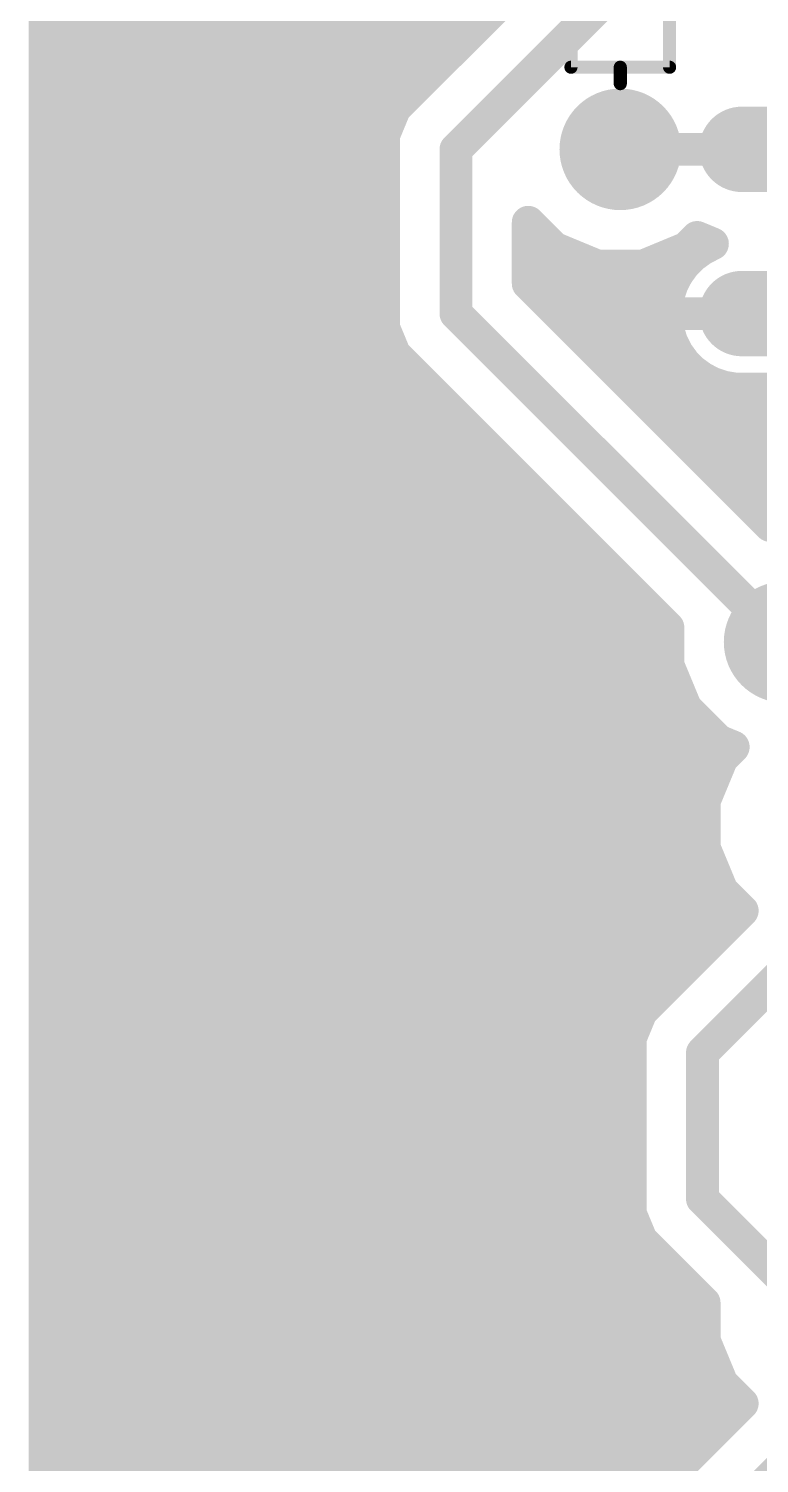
# Model space of a CAD drawing. Extents: x -1 to 30.7, y -1 to 60.6.
# Drawn here: x -0.25 to 11.04, y 26.67 to 48.86 of the extents above; entities that cross this region are included whole.
import ezdxf

# ---------------------------------------------------------------- set-up
doc = ezdxf.new("R2010")
doc.units = 0
for name, color, linetype in [('16', 175, 'CONTINUOUS'), ('17', 82, 'CONTINUOUS'), ('20', 30, 'CONTINUOUS'), ('21', 253, 'CONTINUOUS')]:
    doc.layers.add(name, color=color, linetype=linetype)

# ---------------------------------------------------------------- blocks, each defined once
blk = doc.blocks.new('LONGP100')
at = {"const_width": 1}
blk.add_lwpolyline([(-0.5, 0), (0.5, 0)], dxfattribs=at)
at = {"const_width": 0.5}
for points in [[(-0.5, 0.25, 1), (-0.5, -0.25)], [(0.5, -0.25, 1), (0.5, 0.25)]]:
    blk.add_lwpolyline(points, format="xyb", dxfattribs=at)
blk = doc.blocks.new('ROUNDP')
at = {"const_width": 0.5}
blk.add_lwpolyline([(0, -0.25, 1), (0, 0.25, 1), (0, -0.25)], format="xyb", dxfattribs=at)

msp = doc.modelspace()

# ---------------------------------------------------------------- linework, layer by layer
at = {"layer": '16', "const_width": 0.508}
for points in [[(0, 6.1042), (0, 59.69)], [(8.2569, 50.4775), (5.7169, 47.9375)], [(8.89, 49.53), (6.35, 46.99)], [(0, 48.768), (6.5475, 48.768)], [(0, 48.26), (6.0395, 48.26)], [(5.7169, 47.9375), (5.4025, 47.6231)], [(0, 47.752), (5.5315, 47.752)], [(5.4025, 47.6231), (5.2324, 47.2123)], [(0, 47.244), (5.2455, 47.244)], [(5.2324, 47.2123), (5.2324, 44.2277)], [(6.35, 46.99), (6.35, 44.45)], [(8.89, 46.99), (11.43, 46.99)], [(0, 46.736), (5.2324, 46.736)], [(0, 46.228), (5.2324, 46.228)], [(0, 45.72), (5.2324, 45.72)], [(7.4676, 44.9129), (7.4676, 45.862)], [(7.4676, 45.862), (7.8685, 45.4612)], [(7.4676, 45.72), (7.6096, 45.72)], [(7.8685, 45.4612), (8.5313, 45.1866)], [(9.2487, 45.1866), (9.9115, 45.4612)], [(9.9115, 45.4612), (10.0775, 45.6271)], [(10.1572, 45.4493), (10.0084, 45.3412)], [(10.0775, 45.6271), (10.314, 45.5292)], [(10.314, 45.5292), (10.1572, 45.4493)], [(10.0084, 45.3412), (9.8784, 45.2112)], [(0, 45.212), (5.2324, 45.212)], [(7.4676, 45.212), (8.47, 45.212)], [(8.5313, 45.1866), (9.2487, 45.1866)], [(9.31, 45.212), (9.8792, 45.212)], [(9.7703, 45.0624), (9.6868, 44.8985)], [(9.8784, 45.2112), (9.7703, 45.0624)], [(11.2071, 41.1734), (7.4676, 44.9129)], [(9.6868, 44.8985), (9.63, 44.7236)], [(0, 44.704), (5.2324, 44.704)], [(7.6765, 44.704), (9.6269, 44.704)], [(9.63, 44.7236), (9.6012, 44.542)], [(6.35, 44.45), (11.43, 39.37)], [(9.6012, 44.542), (9.6012, 44.45)], [(9.6012, 44.45), (11.43, 44.45)], [(11.43, 44.45), (9.6012, 44.45)], [(9.6012, 44.45), (9.6012, 44.358)], [(9.6012, 44.358), (9.63, 44.1764)], [(0, 44.196), (5.2455, 44.196)], [(5.2324, 44.2277), (5.4025, 43.8169)], [(8.1845, 44.196), (9.6269, 44.196)], [(9.63, 44.1764), (9.6868, 44.0015)], [(9.6868, 44.0015), (9.7703, 43.8376)], [(0, 43.688), (5.5315, 43.688)], [(5.4025, 43.8169), (9.6266, 39.5929)], [(8.6925, 43.688), (9.8792, 43.688)], [(9.7703, 43.8376), (9.8784, 43.6888)], [(9.8784, 43.6888), (10.0084, 43.5588)], [(10.0084, 43.5588), (10.1572, 43.4507)], [(10.1572, 43.4507), (10.3211, 43.3672)], [(10.3211, 43.3672), (10.496, 43.3104)], [(10.496, 43.3104), (10.6776, 43.2816)], [(10.6776, 43.2816), (11.43, 43.2816)], [(0, 43.18), (6.0395, 43.18)], [(9.2005, 43.18), (14.5435, 43.18)], [(0, 42.672), (6.5475, 42.672)], [(9.7085, 42.672), (14.0041, 42.672)], [(0, 42.164), (7.0555, 42.164)], [(10.2165, 42.164), (13.8144, 42.164)], [(0, 41.656), (7.5635, 41.656)], [(10.7245, 41.656), (13.8144, 41.656)], [(0, 41.148), (8.0715, 41.148)], [(11.7887, 41.1734), (11.2071, 41.1734)], [(0, 40.64), (8.5795, 40.64)], [(0, 40.132), (9.0875, 40.132)], [(0, 39.624), (9.5955, 39.624)], [(9.6266, 39.5929), (9.6266, 39.0113)], [(0, 39.116), (9.6266, 39.116)], [(9.6266, 39.0113), (9.9012, 38.3485)], [(0, 38.608), (9.7936, 38.608)], [(9.9012, 38.3485), (10.4085, 37.8411)], [(0, 38.1), (10.1496, 38.1)], [(10.4085, 37.8411), (10.6351, 37.7473)], [(10.6351, 37.7473), (10.46, 37.5721)], [(0, 37.592), (10.4798, 37.592)], [(10.46, 37.5721), (10.1854, 36.9093)], [(0, 37.084), (10.2578, 37.084)], [(10.1854, 36.9093), (10.1854, 36.1919)], [(0, 36.576), (10.1854, 36.576)], [(10.1854, 36.1919), (10.46, 35.5291)], [(0, 36.068), (10.2367, 36.068)], [(0, 35.56), (10.4471, 35.56)], [(10.46, 35.5291), (10.7742, 35.2148)], [(0, 35.052), (10.6115, 35.052)], [(10.7742, 35.2148), (9.5269, 33.9675)], [(11.9888, 34.8488), (10.16, 33.02)], [(0, 34.544), (10.1035, 34.544)], [(0, 34.036), (9.5955, 34.036)], [(9.5269, 33.9675), (9.2125, 33.6531)], [(0, 33.528), (9.1607, 33.528)], [(9.2125, 33.6531), (9.0424, 33.2423)], [(9.0424, 33.2423), (9.0424, 30.5371)], [(0, 33.02), (9.0424, 33.02)], [(10.16, 33.02), (10.16, 30.7594)], [(0, 32.512), (9.0424, 32.512)], [(0, 32.004), (9.0424, 32.004)], [(0, 31.496), (9.0424, 31.496)], [(0, 30.988), (9.0424, 30.988)], [(10.16, 30.7594), (11.9888, 28.9306)], [(0, 30.48), (9.066, 30.48)], [(9.0424, 30.5371), (9.2125, 30.1263)], [(0, 29.972), (9.3669, 29.972)], [(9.2125, 30.1263), (9.5269, 29.8119)], [(9.5269, 29.8119), (9.5269, 29.8119)], [(9.5269, 29.8119), (10.1854, 29.1535)], [(0, 29.464), (9.8749, 29.464)], [(10.1854, 29.1535), (10.1854, 28.5719)], [(0, 28.956), (10.1854, 28.956)], [(0, 28.448), (10.2367, 28.448)], [(10.1854, 28.5719), (10.46, 27.9091)], [(0, 27.94), (10.4471, 27.94)], [(10.46, 27.9091), (10.7742, 27.5948)], [(10.7742, 27.5948), (9.5269, 26.3475)], [(0, 27.432), (10.6115, 27.432)], [(11.9888, 27.2288), (10.16, 25.4)], [(0, 26.924), (10.1035, 26.924)], [(0, 26.416), (9.5955, 26.416)]]:
    msp.add_lwpolyline(points, dxfattribs=at)
at = {"layer": '16', "const_width": 0.254}
for points in [[(0, 48.895, 1), (0, 48.641)], [(6.5475, 48.641, 1), (6.5475, 48.895)], [(0, 48.387, 1), (0, 48.133)], [(6.0395, 48.133, 1), (6.0395, 48.387)], [(5.6271, 48.0273, 1), (5.8067, 47.8477)], [(5.8067, 47.8477, 1), (5.6271, 48.0273)], [(0, 47.879, 1), (0, 47.625)], [(5.5315, 47.625, 1), (5.5315, 47.879)], [(5.3127, 47.7129, 1), (5.4923, 47.5333)], [(5.5199, 47.5745, 1), (5.2852, 47.6717)], [(0, 47.371, 1), (0, 47.117)], [(5.2455, 47.117, 1), (5.2455, 47.371)], [(5.3594, 47.2123, 1), (5.1054, 47.2123)], [(5.1151, 47.2609, 1), (5.3497, 47.1637)], [(6.477, 46.99, 1), (6.223, 46.99)], [(6.2602, 47.0798, 1), (6.4398, 46.9002)], [(8.89, 47.117, 1), (8.89, 46.863)], [(0, 46.863, 1), (0, 46.609)], [(5.2324, 46.609, 1), (5.2324, 46.863)], [(0, 46.355, 1), (0, 46.101)], [(5.2324, 46.101, 1), (5.2324, 46.355)], [(0, 45.847, 1), (0, 45.593)], [(5.2324, 45.593, 1), (5.2324, 45.847)], [(7.5946, 45.862, 1), (7.3406, 45.862)], [(7.5574, 45.9518, 1), (7.3778, 45.7722)], [(7.4676, 45.847, 1), (7.4676, 45.593)], [(7.6096, 45.593, 1), (7.6096, 45.847)], [(7.9171, 45.5785, 1), (7.8199, 45.3438)], [(9.9601, 45.3438, 1), (9.8629, 45.5785)], [(10.1261, 45.7444, 1), (10.0289, 45.5098)], [(10.1673, 45.5373, 1), (9.9877, 45.7169)], [(10.2319, 45.3466, 1), (10.0826, 45.552)], [(10.3716, 45.416, 1), (10.2563, 45.6423)], [(10.2654, 45.4118, 1), (10.3626, 45.6465)], [(7.7787, 45.3713, 1), (7.9583, 45.551)], [(9.8217, 45.551, 1), (10.0013, 45.3713)], [(9.9338, 45.4439, 1), (10.0831, 45.2385)], [(10.0982, 45.2514, 1), (9.9186, 45.431)], [(10.0996, 45.5625, 1), (10.2149, 45.3361)], [(0, 45.339, 1), (0, 45.085)], [(5.2324, 45.085, 1), (5.2324, 45.339)], [(7.4676, 45.339, 1), (7.4676, 45.085)], [(8.5313, 45.3136, 1), (8.5313, 45.0596)], [(8.47, 45.085, 1), (8.47, 45.339)], [(8.4827, 45.0693, 1), (8.5799, 45.3039)], [(9.2001, 45.3039, 1), (9.2973, 45.0693)], [(9.31, 45.339, 1), (9.31, 45.085)], [(9.2487, 45.0596, 1), (9.2487, 45.3136)], [(9.6675, 45.137, 1), (9.873, 44.9877)], [(9.8835, 45.0047, 1), (9.6571, 45.12)], [(9.7886, 45.301, 1), (9.9682, 45.1214)], [(9.9811, 45.1365, 1), (9.7756, 45.2858)], [(9.8792, 45.085, 1), (9.8792, 45.339)], [(7.5574, 45.0027, 1), (7.3778, 44.8231)], [(7.3406, 44.9129, 1), (7.5946, 44.9129)], [(9.5736, 44.9562, 1), (9.8, 44.8409)], [(9.8076, 44.8593, 1), (9.566, 44.9378)], [(0, 44.831, 1), (0, 44.577)], [(5.2324, 44.577, 1), (5.2324, 44.831)], [(7.6765, 44.831, 1), (7.6765, 44.577)], [(9.5092, 44.7628, 1), (9.7508, 44.6844)], [(9.7554, 44.7037, 1), (9.5045, 44.7435)], [(9.6269, 44.577, 1), (9.6269, 44.831)], [(6.4398, 44.5398, 1), (6.2602, 44.3602)], [(9.7282, 44.542, 1), (9.4742, 44.542)], [(9.6012, 44.577, 1), (9.6012, 44.323)], [(9.6012, 44.577, 1), (9.6012, 44.323)], [(9.7282, 44.45, 1), (9.4742, 44.45)], [(9.4758, 44.5618, 1), (9.7266, 44.5221)], [(9.7266, 44.3779, 1), (9.4758, 44.3382)], [(0, 44.323, 1), (0, 44.069)], [(5.3497, 44.2763, 1), (5.1151, 44.1791)], [(5.2455, 44.069, 1), (5.2455, 44.323)], [(6.223, 44.45, 1), (6.477, 44.45)], [(8.1845, 44.323, 1), (8.1845, 44.069)], [(9.4742, 44.45, 1), (9.7282, 44.45)], [(9.4742, 44.358, 1), (9.7282, 44.358)], [(9.7508, 44.2156, 1), (9.5092, 44.1372)], [(9.6269, 44.069, 1), (9.6269, 44.323)], [(5.1054, 44.2277, 1), (5.3594, 44.2277)], [(9.5045, 44.1565, 1), (9.7554, 44.1963)], [(9.8, 44.0591, 1), (9.5736, 43.9438)], [(9.566, 43.9622, 1), (9.8076, 44.0407)], [(0, 43.815, 1), (0, 43.561)], [(5.4923, 43.9067, 1), (5.3127, 43.7271)], [(5.2852, 43.7683, 1), (5.5199, 43.8655)], [(5.5315, 43.561, 1), (5.5315, 43.815)], [(8.6925, 43.815, 1), (8.6925, 43.561)], [(9.873, 43.9123, 1), (9.6675, 43.763)], [(9.6571, 43.78, 1), (9.8835, 43.8953)], [(9.9682, 43.7786, 1), (9.7886, 43.599)], [(9.8792, 43.561, 1), (9.8792, 43.815)], [(9.7756, 43.6142, 1), (9.9811, 43.7635)], [(10.0831, 43.6615, 1), (9.9338, 43.456)], [(9.9186, 43.469, 1), (10.0982, 43.6486)], [(10.2149, 43.5639, 1), (10.0996, 43.3375)], [(10.0826, 43.3479, 1), (10.2319, 43.5534)], [(10.3603, 43.488, 1), (10.2818, 43.2464)], [(10.2634, 43.254, 1), (10.3787, 43.4804)], [(10.5159, 43.4358, 1), (10.4761, 43.1849)], [(10.4568, 43.1896, 1), (10.5352, 43.4312)], [(10.6776, 43.4086, 1), (10.6776, 43.1546)], [(10.6578, 43.1562, 1), (10.6975, 43.407)], [(0, 43.307, 1), (0, 43.053)], [(6.0395, 43.053, 1), (6.0395, 43.307)], [(9.2005, 43.307, 1), (9.2005, 43.053)], [(0, 42.799, 1), (0, 42.545)], [(6.5475, 42.545, 1), (6.5475, 42.799)], [(9.7085, 42.799, 1), (9.7085, 42.545)], [(0, 42.291, 1), (0, 42.037)], [(7.0555, 42.037, 1), (7.0555, 42.291)], [(10.2165, 42.291, 1), (10.2165, 42.037)], [(0, 41.783, 1), (0, 41.529)], [(7.5635, 41.529, 1), (7.5635, 41.783)], [(10.7245, 41.783, 1), (10.7245, 41.529)], [(0, 41.275, 1), (0, 41.021)], [(8.0715, 41.021, 1), (8.0715, 41.275)], [(11.2071, 41.3004, 1), (11.2071, 41.0464)], [(11.1173, 41.0836, 1), (11.2969, 41.2632)], [(0, 40.767, 1), (0, 40.513)], [(8.5795, 40.513, 1), (8.5795, 40.767)], [(0, 40.259, 1), (0, 40.005)], [(9.0875, 40.005, 1), (9.0875, 40.259)], [(0, 39.751, 1), (0, 39.497)], [(9.7536, 39.5929, 1), (9.4996, 39.5929)], [(9.5368, 39.5031, 1), (9.7164, 39.6827)], [(9.5955, 39.497, 1), (9.5955, 39.751)], [(0, 39.243, 1), (0, 38.989)], [(9.6266, 38.989, 1), (9.6266, 39.243)], [(9.7439, 39.0599, 1), (9.5093, 38.9627)], [(9.4996, 39.0113, 1), (9.7536, 39.0113)], [(0, 38.735, 1), (0, 38.481)], [(9.7936, 38.481, 1), (9.7936, 38.735)], [(9.991, 38.4383, 1), (9.8113, 38.2587)], [(9.7838, 38.2999, 1), (10.0185, 38.3971)], [(0, 38.227, 1), (0, 37.973)], [(10.1496, 37.973, 1), (10.1496, 38.227)], [(10.4571, 37.9585, 1), (10.3599, 37.7238)], [(10.3187, 37.7513, 1), (10.4983, 37.931)], [(10.7249, 37.6575, 1), (10.5453, 37.8371)], [(10.5865, 37.6299, 1), (10.6837, 37.8646)], [(0, 37.719, 1), (0, 37.465)], [(10.3701, 37.6619, 1), (10.5498, 37.4823)], [(10.5773, 37.5235, 1), (10.3426, 37.6207)], [(10.4798, 37.465, 1), (10.4798, 37.719)], [(0, 37.211, 1), (0, 36.957)], [(10.2578, 36.957, 1), (10.2578, 37.211)], [(10.3124, 36.9093, 1), (10.0584, 36.9093)], [(10.0681, 36.9579, 1), (10.3027, 36.8607)], [(0, 36.703, 1), (0, 36.449)], [(10.1854, 36.449, 1), (10.1854, 36.703)], [(10.3027, 36.2405, 1), (10.0681, 36.1433)], [(0, 36.195, 1), (0, 35.941)], [(10.0584, 36.1919, 1), (10.3124, 36.1919)], [(10.2367, 35.941, 1), (10.2367, 36.195)], [(0, 35.687, 1), (0, 35.433)], [(10.5498, 35.6189, 1), (10.3701, 35.4393)], [(10.4471, 35.433, 1), (10.4471, 35.687)], [(10.3426, 35.4805, 1), (10.5773, 35.5777)], [(0, 35.179, 1), (0, 34.925)], [(10.6115, 34.925, 1), (10.6115, 35.179)], [(10.864, 35.125, 1), (10.6844, 35.3046)], [(10.6844, 35.125, 1), (10.864, 35.3046)], [(0, 34.671, 1), (0, 34.417)], [(10.1035, 34.417, 1), (10.1035, 34.671)], [(0, 34.163, 1), (0, 33.909)], [(9.4371, 34.0573, 1), (9.6167, 33.8777)], [(9.6167, 33.8777, 1), (9.4371, 34.0573)], [(9.5955, 33.909, 1), (9.5955, 34.163)], [(0, 33.655, 1), (0, 33.401)], [(9.1227, 33.7429, 1), (9.3023, 33.5633)], [(9.3299, 33.6045, 1), (9.0952, 33.7017)], [(9.1607, 33.401, 1), (9.1607, 33.655)], [(9.1694, 33.2423, 1), (8.9154, 33.2423)], [(8.9251, 33.2909, 1), (9.1597, 33.1937)], [(0, 33.147, 1), (0, 32.893)], [(9.0424, 32.893, 1), (9.0424, 33.147)], [(10.287, 33.02, 1), (10.033, 33.02)], [(10.0702, 33.1098, 1), (10.2498, 32.9302)], [(0, 32.639, 1), (0, 32.385)], [(9.0424, 32.385, 1), (9.0424, 32.639)], [(0, 32.131, 1), (0, 31.877)], [(9.0424, 31.877, 1), (9.0424, 32.131)], [(0, 31.623, 1), (0, 31.369)], [(9.0424, 31.369, 1), (9.0424, 31.623)], [(0, 31.115, 1), (0, 30.861)], [(9.0424, 30.861, 1), (9.0424, 31.115)], [(10.2498, 30.8492, 1), (10.0702, 30.6696)], [(10.033, 30.7594, 1), (10.287, 30.7594)], [(0, 30.607, 1), (0, 30.353)], [(9.1597, 30.5857, 1), (8.9251, 30.4885)], [(8.9154, 30.5371, 1), (9.1694, 30.5371)], [(9.066, 30.353, 1), (9.066, 30.607)], [(0, 30.099, 1), (0, 29.845)], [(9.3023, 30.2161, 1), (9.1227, 30.0365)], [(9.0952, 30.0777, 1), (9.3299, 30.1749)], [(9.3669, 29.845, 1), (9.3669, 30.099)], [(9.5269, 29.9389, 1), (9.5269, 29.6849)], [(9.6167, 29.9017, 1), (9.4371, 29.7221)], [(9.4371, 29.7221, 1), (9.6167, 29.9017)], [(9.5269, 29.6849, 1), (9.5269, 29.9389)], [(0, 29.591, 1), (0, 29.337)], [(9.8749, 29.337, 1), (9.8749, 29.591)], [(10.3124, 29.1535, 1), (10.0584, 29.1535)], [(10.0956, 29.0637, 1), (10.2752, 29.2433)], [(0, 29.083, 1), (0, 28.829)], [(10.1854, 28.829, 1), (10.1854, 29.083)], [(0, 28.575, 1), (0, 28.321)], [(10.3027, 28.6205, 1), (10.0681, 28.5233)], [(10.0584, 28.5719, 1), (10.3124, 28.5719)], [(10.2367, 28.321, 1), (10.2367, 28.575)], [(0, 28.067, 1), (0, 27.813)], [(10.4471, 27.813, 1), (10.4471, 28.067)], [(10.5498, 27.9989, 1), (10.3701, 27.8193)], [(10.3426, 27.8605, 1), (10.5773, 27.9577)], [(10.864, 27.505, 1), (10.6844, 27.6846)], [(10.6844, 27.505, 1), (10.864, 27.6846)], [(0, 27.559, 1), (0, 27.305)], [(10.6115, 27.305, 1), (10.6115, 27.559)], [(0, 27.051, 1), (0, 26.797)], [(10.1035, 26.797, 1), (10.1035, 27.051)]]:
    msp.add_lwpolyline(points, format="xyb", dxfattribs=at)
at = {"layer": '20', "const_width": 0.508}
for points in [[(0, 50.9451), (0, 48.0967)], [(0, 46.5727), (0, 43.7243)], [(0, 42.2003), (0, 39.3519)], [(0, 37.8279), (0, 34.9794)], [(0, 33.4554), (0, 30.607)], [(0, 29.083), (0, 26.2346)]]:
    msp.add_lwpolyline(points, dxfattribs=at)
at = {"layer": '20', "const_width": 0.254}
for points in [[(-0.127, 48.0967, 1), (0.127, 48.0967)], [(0.127, 46.5727, 1), (-0.127, 46.5727)], [(-0.127, 43.7243, 1), (0.127, 43.7243)], [(0.127, 42.2003, 1), (-0.127, 42.2003)], [(-0.127, 39.3519, 1), (0.127, 39.3519)], [(0.127, 37.8279, 1), (-0.127, 37.8279)], [(-0.127, 34.9794, 1), (0.127, 34.9794)], [(0.127, 33.4554, 1), (-0.127, 33.4554)], [(-0.127, 30.607, 1), (0.127, 30.607)], [(0.127, 29.083, 1), (-0.127, 29.083)]]:
    msp.add_lwpolyline(points, format="xyb", dxfattribs=at)
at = {"layer": '21', "const_width": 0.2032}
for points in [[(8.128, 48.26), (8.128, 53.34)], [(9.652, 53.34), (9.652, 48.26)], [(8.89, 48.26), (8.128, 48.26)], [(9.652, 48.26), (8.89, 48.26)], [(8.89, 48.26), (8.89, 48.006)]]:
    msp.add_lwpolyline(points, dxfattribs=at)
at = {"layer": '21', "const_width": 0.1016}
for points in [[(8.128, 48.3108, 1), (8.128, 48.2092)], [(8.0772, 48.26, 1), (8.1788, 48.26)], [(8.89, 48.3108, 1), (8.89, 48.2092)], [(8.9408, 48.26, 1), (8.8392, 48.26)], [(8.89, 48.2092, 1), (8.89, 48.3108)], [(9.6012, 48.26, 1), (9.7028, 48.26)], [(9.652, 48.2092, 1), (9.652, 48.3108)], [(8.8392, 48.006, 1), (8.9408, 48.006)]]:
    msp.add_lwpolyline(points, format="xyb", dxfattribs=at)

# ---------------------------------------------------------------- block references
at = {"layer": '17', "xscale": 1.8796, "yscale": 1.8796, "rotation": 90}
msp.add_blockref('ROUNDP', (8.89, 46.99), dxfattribs=at)
msp.add_blockref('ROUNDP', (8.89, 46.99), dxfattribs=at)
at = {"layer": '17'}
for name, p, xscale, yscale in [('LONGP100', (11.43, 46.99), 1.3208, 1.3208), ('LONGP100', (11.43, 46.99), 1.3208, 1.3208), ('LONGP100', (11.43, 44.45), 1.3208, 1.3208), ('LONGP100', (11.43, 44.45), 1.3208, 1.3208), ('ROUNDP', (11.43, 39.37), 1.8796, 1.8796), ('ROUNDP', (11.43, 39.37), 1.8796, 1.8796)]:
    msp.add_blockref(name, p, dxfattribs=dict(at, xscale=xscale, yscale=yscale))

doc.saveas('drawing.dxf')
